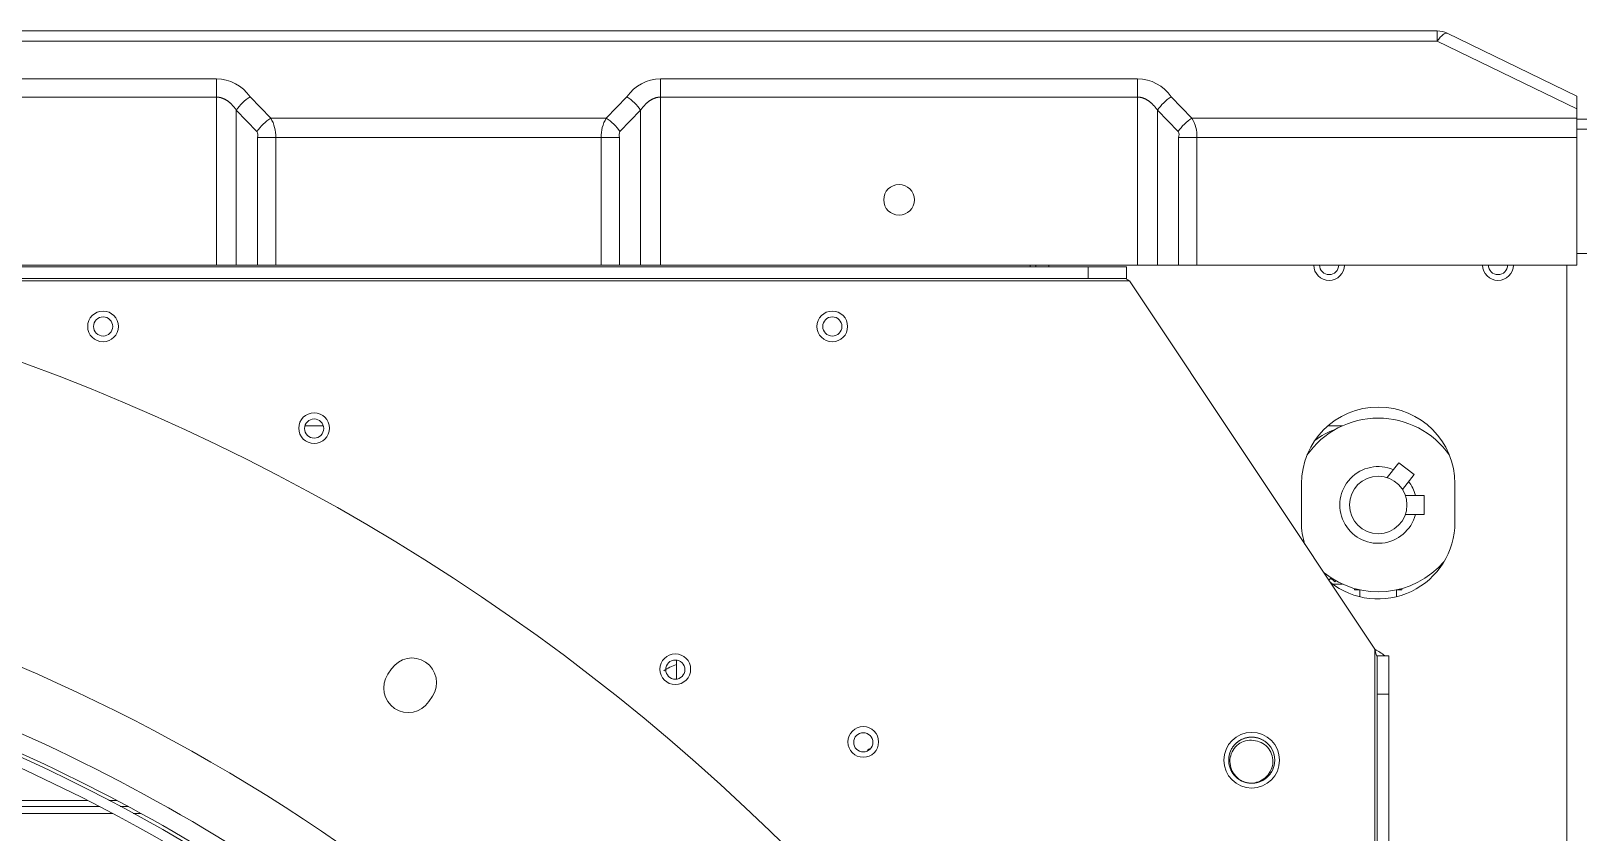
# Model space of a CAD drawing. Header units: millimetres. Extents: x 113490 to 142599, y -20467 to 115.
# Drawn here: x 125532.5 to 125935.6, y -9893.2 to -9684.5 of the extents above; entities that cross this region are included whole.
import ezdxf

# ---------------------------------------------------------------- set-up
doc = ezdxf.new("R2010")
doc.units = ezdxf.units.MM
doc.layers.add('DV3_0', color=7, linetype='Continuous')

msp = doc.modelspace()

# ---------------------------------------------------------------- linework, layer by layer
at = {"layer": 'DV3_0', "color": 7, "linetype": 'Continuous', "lineweight": 15}
for p, q in [((124783.62, -9684.49), (125898.86, -9684.49)), ((125901.48, -9685.09), (125935.24, -9701.49)), ((125935.24, -9701.49), (125935.24, -9704.81)), ((125935.24, -9707.21), (125935.24, -9704.81)), ((125935.24, -9707.21), (125935.24, -9712.24)), ((125935.24, -9707.49), (125938.24, -9707.49)), ((125935.24, -9745.49), (125935.24, -9712.24)), ((125935.24, -9742.49), (125938.24, -9742.49)), ((124874.58, -9745.99), (125807.9, -9745.99)), ((125580.8, -9745.49), (125456.48, -9745.49)), ((125585.96, -9745.49), (125580.8, -9745.49)), ((125585.96, -9745.49), (125591.49, -9745.49)), ((125596.26, -9745.49), (125591.49, -9745.49)), ((125596.26, -9745.49), (125681.02, -9745.49)), ((125685.79, -9745.49), (125681.02, -9745.49)), ((125685.79, -9745.49), (125691.31, -9745.49)), ((125696.48, -9745.49), (125691.31, -9745.49)), ((125820.8, -9745.49), (125696.48, -9745.49)), ((125792.84, -9745.49), (125792.84, -9745.99)), ((125807.9, -9748.99), (125807.9, -9745.99)), ((125807.9, -9745.99), (125817.9, -9745.99)), ((125817.9, -9745.99), (125817.9, -9748.99)), ((125825.96, -9745.49), (125820.8, -9745.49)), ((125825.96, -9745.49), (125831.49, -9745.49)), ((125836.26, -9745.49), (125831.49, -9745.49)), ((125836.26, -9745.49), (125935.24, -9745.49)), ((124874.58, -9748.99), (125807.9, -9748.99)), ((125817.9, -9748.99), (125807.9, -9748.99)), ((125817.9, -9748.99), (125817.9, -9749.17)), ((125882.64, -9845.59), (125818.64, -9749.59)), ((125608.63, -9787.36), (125603.85, -9787.36)), ((125874.18, -9787.36), (125870.4, -9787.36)), ((125888.86, -9796.98), (125885.84, -9800.87)), ((125888.86, -9796.98), (125892.81, -9800.04)), ((125863.48, -9802.49), (125863.48, -9812.49)), ((125889.79, -9803.93), (125892.81, -9800.04)), ((125903.48, -9812.49), (125903.48, -9802.49)), ((125895.48, -9805.49), (125890.55, -9805.49)), ((125895.48, -9805.49), (125895.48, -9810.49)), ((125890.55, -9810.49), (125895.48, -9810.49)), ((125870.62, -9827.56), (125871.19, -9826.99)), ((125871.18, -9826.98), (125872.18, -9827.98)), ((125871.66, -9828.62), (125874.18, -9828.62)), ((125872.18, -9827.98), (125872.43, -9827.74)), ((125877.32, -9829.77), (125877.32, -9830.12)), ((125878.75, -9830.12), (125877.32, -9830.12)), ((125878.72, -9830.12), (125878.72, -9831.92)), ((125889.64, -9830.12), (125888.21, -9830.12)), ((125888.24, -9831.92), (125888.24, -9830.12)), ((125889.64, -9830.12), (125889.64, -9829.77)), ((125883.06, -9847.26), (125882.64, -9845.59)), ((125883.06, -9847.26), (125883.24, -9847.26)), ((125883.24, -9857.26), (125883.24, -9847.26)), ((125883.24, -9847.26), (125886.24, -9847.26)), ((125886.24, -9847.26), (125886.24, -9857.26)), ((125626.4, -9850.7), (125625.45, -9852.11)), ((125700.63, -9848.41), (125700.63, -9853.37)), ((125636.09, -9859.23), (125637.04, -9857.81)), ((125883.24, -9857.26), (125883.24, -11851.51)), ((125886.24, -9857.26), (125883.24, -9857.26)), ((125886.24, -9857.26), (125886.24, -11851.51)), ((125467.76, -9886.59), (125550.37, -9886.59)), ((125555.74, -9886.59), (125557.86, -9886.59))]:
    msp.add_line(p, q, dxfattribs=at)
at = {"layer": 'DV3_0', "color": 7, "linetype": 'Continuous', "lineweight": 20}
for p, q in [((125898.86, -9684.49), (125898.86, -9687.14)), ((124783.62, -9687.14), (125898.86, -9687.14)), ((125898.86, -9687.14), (125935.24, -9704.81)), ((125580.8, -9696.95), (125456.48, -9696.95)), ((125580.8, -9701.73), (125580.8, -9696.95)), ((125696.48, -9696.95), (125820.8, -9696.95)), ((125696.48, -9696.95), (125696.48, -9701.73)), ((125820.8, -9696.95), (125820.8, -9701.73)), ((125580.8, -9701.73), (125456.48, -9701.73)), ((125580.8, -9745.49), (125580.8, -9701.73)), ((125594.93, -9707.21), (125589.54, -9701.62)), ((125682.35, -9707.21), (125687.73, -9701.62)), ((125696.48, -9701.73), (125820.8, -9701.73)), ((125696.48, -9745.49), (125696.48, -9701.73)), ((125820.8, -9745.49), (125820.8, -9701.73)), ((125829.54, -9701.62), (125834.93, -9707.21)), ((125585.96, -9745.49), (125585.96, -9705.11)), ((125591.35, -9710.7), (125585.96, -9705.11)), ((125685.93, -9710.7), (125691.31, -9705.11)), ((125691.31, -9745.49), (125691.31, -9705.11)), ((125825.96, -9705.11), (125831.35, -9710.7)), ((125825.96, -9745.49), (125825.96, -9705.11)), ((125682.35, -9707.21), (125594.93, -9707.21)), ((125935.24, -9707.21), (125834.93, -9707.21)), ((125935.24, -9710.09), (125938.24, -9710.09)), ((125591.49, -9712.24), (125596.26, -9712.24)), ((125591.49, -9745.49), (125591.49, -9712.24)), ((125681.02, -9712.24), (125596.26, -9712.24)), ((125596.26, -9745.49), (125596.26, -9712.24)), ((125681.02, -9745.49), (125681.02, -9712.24)), ((125681.02, -9712.24), (125685.79, -9712.24)), ((125685.79, -9745.49), (125685.79, -9712.24)), ((125836.26, -9712.24), (125831.49, -9712.24)), ((125831.49, -9712.24), (125831.49, -9745.49)), ((125935.24, -9712.24), (125836.26, -9712.24)), ((125836.26, -9712.24), (125836.26, -9745.49)), ((125794.31, -9745.99), (125794.31, -9745.49)), ((125797.63, -9745.99), (125797.63, -9745.49)), ((125932.64, -11903.49), (125932.64, -9745.49)), ((124863.84, -9749.59), (125818.64, -9749.59)), ((125882.64, -9845.59), (125882.64, -11865.47)), ((125468.71, -9884.99), (125547.26, -9884.99)), ((125552.71, -9884.99), (125554.86, -9884.99)), ((125553.8, -9888.39), (125466.69, -9888.39)), ((125561.17, -9888.39), (125559.08, -9888.39))]:
    msp.add_line(p, q, dxfattribs=at)
at = {"layer": 'DV3_0', "color": 7, "linetype": 'Continuous', "lineweight": 15}
for centre, radius in [((125758.64, -9728.49), 4), ((125551.24, -9761.49), 4), ((125741.24, -9761.49), 4), ((125551.25, -9761.49), 2.5), ((125741.25, -9761.49), 2.5), ((125606.24, -9787.99), 4), ((125606.24, -9788.09), 2.5), ((125883.48, -9807.99), 7.5), ((125700.34, -9850.79), 4), ((125700.34, -9850.89), 2.5), ((125749.32, -9869.74), 4), ((125749.32, -9869.84), 2.5), ((125850.52, -9874.49), 7.25)]:
    msp.add_circle(centre, radius, dxfattribs=at)
for centre, radius, start, end in [((125898.86, -9690.49), 6, 64.0935, 90), ((125870.69, -9745.49), 4, 180, 0), ((125870.69, -9745.49), 2.5, 180, 0), ((125914.69, -9745.49), 4, 180, 0), ((125914.69, -9745.49), 2.5, 180, 0), ((125815.36, -9754.47), 5.88, 56.0756, 64.4173), ((125341.24, -10288.99), 551.5, 15.4775, 74.5225), ((125883.48, -9802.49), 20, 0, 180), ((125883.48, -9807.99), 22.63, 34.9105, 145.1427), ((125883.48, -9807.99), 10, 66.6866, 345.5225), ((125883.48, -9807.99), 10, 14.4775, 37.7316), ((125341.24, -10288.99), 477.5, 46.9802, 133.0198), ((125883.48, -9812.49), 20, 180, 197.1139), ((125883.48, -9812.49), 20, 231.3142, 0), ((125883.48, -9807.99), 22.63, 231.3833, 319.4328), ((125341.24, -10288.99), 456, 45.9967, 135.345), ((125341.24, -10288.99), 453.5, 45.9921, 90), ((125872.92, -9863.19), 20.1, 52.3918, 61.0769), ((125631.72, -9854.26), 6.4, 326.25, 146.25), ((125341.24, -10288.99), 457, 46.1533, 71.5308), ((125630.77, -9855.67), 6.4, 146.25, 326.25), ((125850.52, -9874.49), 6, 244.8963, 262.5227)]:
    msp.add_arc(centre, radius, start, end, dxfattribs=at)
at = {"layer": 'DV3_0', "color": 7, "linetype": 'Continuous', "lineweight": 20}
for centre, radius, start, end in [((125580.55, -9707.93), 10.99, 35.0741, 88.685), ((125696.73, -9707.93), 10.99, 91.315, 144.9259), ((125820.55, -9707.93), 10.99, 35.0742, 88.685), ((125586.93, -9712.01), 9.33, 358.5724, 30.9701), ((125690.35, -9712.01), 9.33, 149.0311, 181.4263), ((125826.93, -9712.01), 9.33, 358.5734, 30.9691), ((125589.7, -9711.63), 1.89, 340.9987, 29.2464), ((125687.58, -9711.63), 1.89, 150.7558, 198.9991), ((125829.7, -9711.63), 1.89, 341.0011, 29.2441), ((125341.24, -10288.99), 461.75, 46.1456, 74.9574)]:
    msp.add_arc(centre, radius, start, end, dxfattribs=at)
for centre, major_axis, ratio, start_param, end_param in [((125898.86, -9690.49), (-2.62, -5.4), 0.282676, 3.141593, 4.185324), ((125878.04, -9807.99), (0, -20.63), 0.922201, 3.448922, 3.763086), ((125878.04, -9807.99), (0, -20.63), 0.922201, 5.905399, 5.937999)]:
    msp.add_ellipse(centre, major_axis=major_axis, ratio=ratio, start_param=start_param, end_param=end_param, dxfattribs=at)
at = {"layer": 'DV3_0', "color": 7, "linetype": 'Continuous', "lineweight": 15}
for centre, major_axis, ratio, start_param, end_param in [((125589.54, -9705.11), (-4.49, -4.33), 0.436952, 4.313983, 5.138233), ((125687.73, -9705.11), (-4.49, 4.33), 0.436952, 4.286545, 5.110795), ((125829.54, -9705.11), (4.49, 4.33), 0.436952, 1.172391, 1.99664), ((125594.93, -9710.7), (-4.49, -4.33), 0.436952, 4.313983, 5.138233), ((125682.35, -9710.7), (-4.49, 4.33), 0.436952, 4.286545, 5.110795), ((125834.93, -9710.7), (4.49, 4.33), 0.436952, 1.172391, 1.99664), ((125751.09, -9874.99), (0, -3.5), 0.386711, 3.073909, 3.755425)]:
    msp.add_ellipse(centre, major_axis=major_axis, ratio=ratio, start_param=start_param, end_param=end_param, dxfattribs=at)
at = {"layer": 'DV3_0', "color": 7, "linetype": 'Continuous', "lineweight": 20}
for points, knots in [([(125585.96, -9705.11), (125585.9, -9705.01), (125585.76, -9704.83), (125585.56, -9704.57), (125585.37, -9704.33), (125585.17, -9704.11), (125584.98, -9703.89), (125584.79, -9703.7), (125584.6, -9703.51), (125584.42, -9703.34), (125584.24, -9703.18), (125584.06, -9703.03), (125583.89, -9702.89), (125583.72, -9702.77), (125583.55, -9702.65), (125583.38, -9702.54), (125583.22, -9702.44), (125583.06, -9702.35), (125582.9, -9702.26), (125582.74, -9702.18), (125582.58, -9702.11), (125582.43, -9702.05), (125582.28, -9701.99), (125582.12, -9701.94), (125581.97, -9701.89), (125581.83, -9701.85), (125581.68, -9701.82), (125581.53, -9701.79), (125581.38, -9701.77), (125581.24, -9701.75), (125581.09, -9701.74), (125580.95, -9701.73), (125580.85, -9701.73), (125580.8, -9701.73)], [0, 0, 0, 0, 0.049761, 0.097511, 0.143355, 0.187397, 0.229741, 0.27049, 0.309741, 0.347591, 0.384133, 0.419456, 0.453643, 0.486777, 0.518934, 0.550188, 0.580608, 0.610261, 0.63921, 0.667514, 0.695232, 0.722417, 0.749122, 0.775397, 0.801291, 0.826849, 0.852118, 0.87714, 0.901959, 0.926615, 0.951152, 0.975613, 1, 1, 1, 1]), ([(125691.31, -9705.11), (125691.38, -9705.01), (125691.51, -9704.83), (125691.71, -9704.57), (125691.91, -9704.33), (125692.11, -9704.11), (125692.3, -9703.89), (125692.49, -9703.7), (125692.68, -9703.51), (125692.86, -9703.34), (125693.04, -9703.18), (125693.22, -9703.03), (125693.39, -9702.89), (125693.56, -9702.77), (125693.73, -9702.65), (125693.9, -9702.54), (125694.06, -9702.44), (125694.22, -9702.35), (125694.38, -9702.26), (125694.54, -9702.18), (125694.7, -9702.11), (125694.85, -9702.05), (125695, -9701.99), (125695.15, -9701.94), (125695.3, -9701.89), (125695.45, -9701.85), (125695.6, -9701.82), (125695.75, -9701.79), (125695.9, -9701.77), (125696.04, -9701.75), (125696.19, -9701.74), (125696.33, -9701.73), (125696.43, -9701.73), (125696.48, -9701.73)], [0, 0, 0, 0, 0.049763, 0.097515, 0.143361, 0.187404, 0.22975, 0.270499, 0.309752, 0.347603, 0.384146, 0.419469, 0.453658, 0.486792, 0.51895, 0.550205, 0.580625, 0.610279, 0.639228, 0.667533, 0.695251, 0.722437, 0.749143, 0.775418, 0.801312, 0.826872, 0.852141, 0.877163, 0.901984, 0.926638, 0.951182, 0.975637, 1, 1, 1, 1]), ([(125820.8, -9701.73), (125820.85, -9701.73), (125820.95, -9701.73), (125821.09, -9701.74), (125821.24, -9701.75), (125821.38, -9701.77), (125821.53, -9701.79), (125821.68, -9701.82), (125821.83, -9701.85), (125821.97, -9701.89), (125822.12, -9701.94), (125822.28, -9701.99), (125822.43, -9702.05), (125822.58, -9702.11), (125822.74, -9702.18), (125822.9, -9702.26), (125823.06, -9702.35), (125823.22, -9702.44), (125823.38, -9702.54), (125823.55, -9702.65), (125823.72, -9702.77), (125823.89, -9702.89), (125824.06, -9703.03), (125824.24, -9703.18), (125824.42, -9703.34), (125824.6, -9703.51), (125824.79, -9703.7), (125824.98, -9703.89), (125825.17, -9704.1), (125825.37, -9704.33), (125825.56, -9704.57), (125825.76, -9704.83), (125825.9, -9705.01), (125825.96, -9705.11)], [0, 0, 0, 0, 0.024411, 0.048865, 0.073398, 0.098052, 0.122868, 0.147887, 0.173153, 0.198708, 0.224599, 0.250871, 0.277573, 0.304754, 0.332468, 0.360769, 0.389714, 0.419362, 0.449778, 0.481027, 0.51318, 0.546308, 0.58049, 0.615807, 0.652342, 0.690186, 0.729429, 0.77017, 0.812504, 0.856543, 0.902362, 0.950108, 1, 1, 1, 1])]:
    msp.add_open_spline(points, degree=3, knots=knots, dxfattribs=at)
at = {"layer": 'DV3_0', "color": 7, "linetype": 'Continuous', "lineweight": 15}
msp.add_open_spline([(125700.62, -9849.6), (125699.44, -9849.94), (125698.34, -9850.5), (125697.34, -9851.23)], degree=3, dxfattribs=at)
msp.add_rational_spline([(125844.98, -9876.79), (125846.31, -9879.99), (125849.74, -9880.44), (125853.18, -9880.89), (125855.28, -9878.14), (125857.39, -9875.39), (125856.06, -9872.19), (125854.74, -9868.99), (125851.3, -9868.54), (125847.87, -9868.09), (125845.76, -9870.84), (125843.65, -9873.59), (125844.98, -9876.79), (125846.31, -9879.99), (125849.74, -9880.44), (125853.18, -9880.89), (125855.28, -9878.14), (125857.39, -9875.39), (125856.06, -9872.19), (125854.74, -9868.99), (125851.3, -9868.54), (125847.87, -9868.09), (125845.76, -9870.84), (125843.65, -9873.59), (125844.98, -9876.79), (125845.87, -9878.94), (125847.98, -9879.92)], [1, 0.866025403784, 1, 0.866025403784, 1, 0.866025403784, 1, 0.866025403784, 1, 0.866025403784, 1, 0.866025403784, 1, 0.866025403784, 1, 0.866025403784, 1, 0.866025403784, 1, 0.866025403784, 1, 0.866025403784, 1, 0.866025403784, 1, 0.90591222949, 0.943976505854], degree=2, knots=[0.94372108, 0.94372108, 0.94372108, 0.9481517, 0.9481517, 0.95258231, 0.95258231, 0.95701293, 0.95701293, 0.96144354, 0.96144354, 0.96587416, 0.96587416, 0.97030477, 0.97030477, 0.97473539, 0.97473539, 0.979166, 0.979166, 0.98359662, 0.98359662, 0.98802723, 0.98802723, 0.99245785, 0.99245785, 0.99688846, 0.99688846, 1, 1, 1], dxfattribs=at)
for points in [[(125847.98, -9879.92), (125846.74, -9879.27), (125845.77, -9878.18), (125844.73, -9875.59), (125844.71, -9874.12), (125845.69, -9871.52), (125846.68, -9870.4), (125849.17, -9869.2), (125850.66, -9869.1), (125851.99, -9869.57)], [(125851.99, -9869.57), (125853.35, -9869.89), (125854.54, -9870.78), (125855.97, -9873.14), (125856.2, -9874.61), (125855.62, -9877.31), (125854.8, -9878.54), (125852.55, -9880.17), (125851.13, -9880.56), (125849.74, -9880.44)]]:
    msp.add_open_spline(points, degree=3, knots=[0, 0, 0, 0, 0.25, 0.25, 0.5, 0.5, 0.75, 0.75, 1, 1, 1, 1], dxfattribs=at)

doc.saveas('drawing.dxf')
